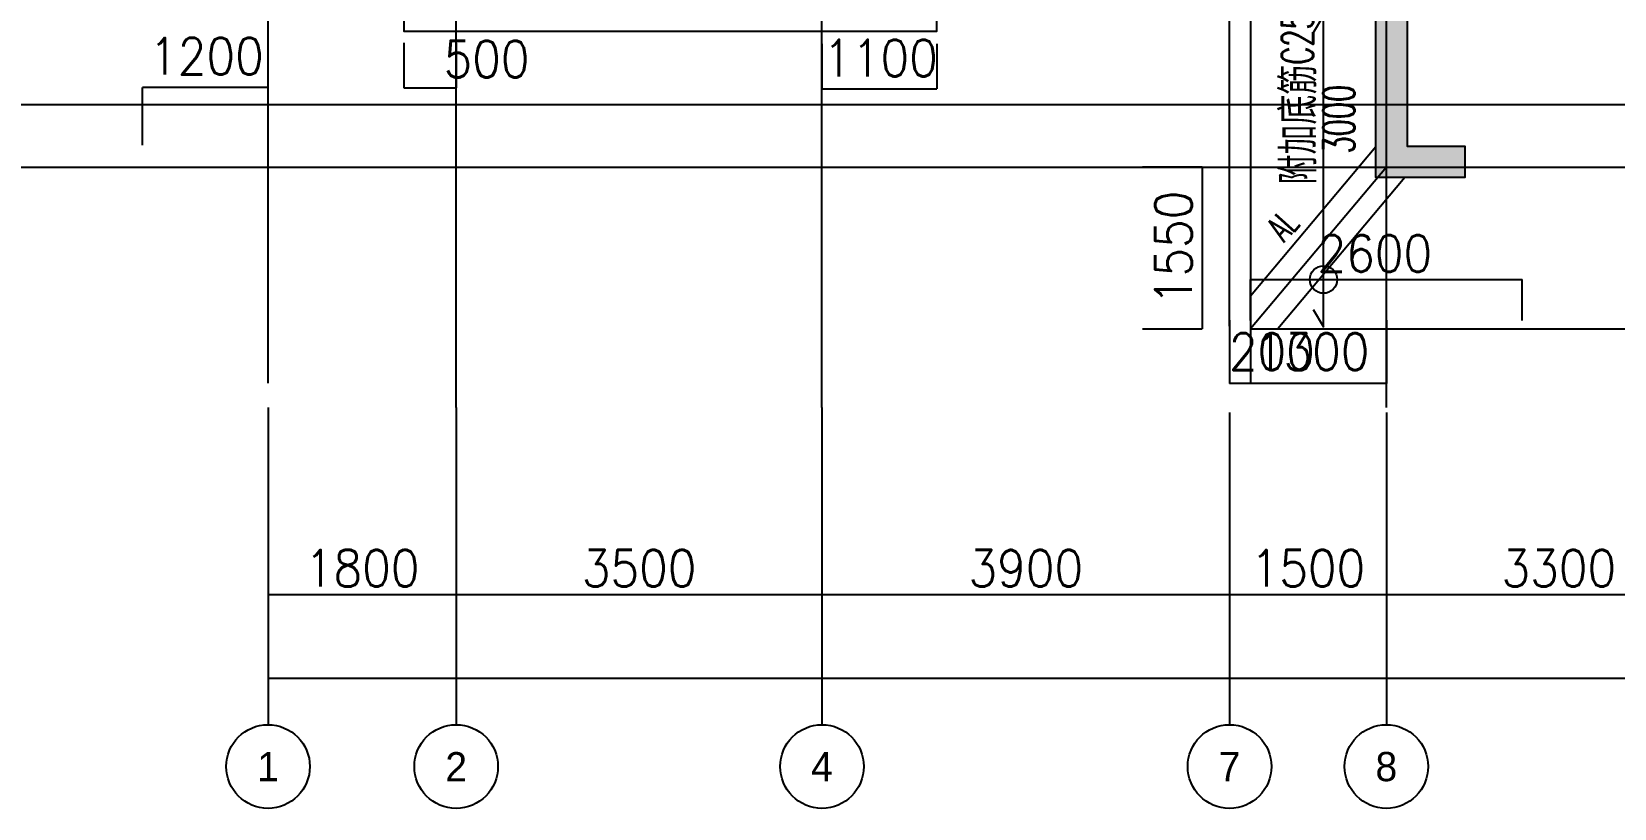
# Model space of a CAD drawing. Extents: x 628064 to 789462, y -248497 to 145317.
# Drawn here: x 667534 to 682678, y -66292 to -58860 of the extents above; entities that cross this region are included whole.
import ezdxf
from ezdxf.enums import TextEntityAlignment as Align

# ---------------------------------------------------------------- set-up
doc = ezdxf.new("R2010")
doc.units = 0
doc.header["$LTSCALE"] = 100
for name, color, linetype in [('1508', 2, 'Continuous'), ('AXIS', 3, 'Continuous'), ('DIM', 3, 'Continuous'), ('dim-wall', 7, 'Continuous'), ('dote', 253, 'Continuous'), ('HATCH', 254, 'Continuous'), ('板底钢筋', 24, 'Continuous'), ('梁__实线', 4, 'Continuous'), ('楼板负筋文字', 7, 'Continuous'), ('砼墙', 3, 'Continuous')]:
    doc.layers.add(name, color=color, linetype=linetype)
doc.styles.add('cadreader_textstyle', font='cadreader_textstyle')
doc.styles.get("Standard").update_dxf_attribs({"font": 'standard'})
doc.dimstyles.get("Standard").update_dxf_attribs({"dimtxt": 351, "dimasz": 0.18, "dimexe": 0.18, "dimexo": 0.0625, "dimgap": 0.09, "dimtad": 0, "dimtoh": 1, "dimdec": 0, "dimzin": 0, "dimdsep": 46, "dimcen": 0.09, "dimadec": 0, "dimazin": 0, "dimtfac": 1, "dimtdec": 4, "dimtofl": 0, "dimtmove": 0, "dimatfit": 3, "dimfxl": 250, "dimtolj": 1, "dimtzin": 0, "dimarcsym": 0})

# ---------------------------------------------------------------- blocks, each defined once
blk = doc.blocks.new('*D642')
at = {"layer": 'dim-wall', "color": 0, "linetype": 'ByBlock', "lineweight": -2}
for p, q in [((679195.8725783663, -61622.1741760375), (679195.8805984391, -62226.77095126083)), ((680496.1367133578, -61622.15692782575), (680496.1447334306, -62226.75370304909)), ((680496.1447310429, -62226.5737030491), (679195.8805960515, -62226.59095126085))]:
    blk.add_line(p, q, dxfattribs=at)
for points in [[(679195.8805960515, -62226.59095126085), (679196.0605956538, -62226.56097637776), (679196.0605964491, -62226.62092136848)], [(680496.1447310429, -62226.5737030491), (680495.9647314405, -62226.60367793219), (680495.9647306453, -62226.54373294147)]]:
    blk.add_solid(points, dxfattribs=at)
at = {"layer": 'dim-wall', "color": 0, "linetype": 'Continuous', "lineweight": -2, "insert": (679785.6834219523, -61922.22904239394), "char_height": 351, "width": 807.299999999999, "attachment_point": 5, "rotation": 0.0007600376805682433}
blk.add_mtext('1300', dxfattribs=at)
blk = doc.blocks.new('*D334')
at = {"layer": 'dim-wall', "color": 0, "linetype": 'ByBlock', "lineweight": -2}
for p, q in [((678164.2543401344, -60154.80822304124), (678735.0989034206, -60154.808728704)), ((678734.9189034206, -60154.80872854456), (678734.9175304071, -61704.80872854392)), ((678164.252967121, -61704.8082230406), (678735.0975304071, -61704.80872870336))]:
    blk.add_line(p, q, dxfattribs=at)
for points in [[(678734.9189034206, -60154.80872854456), (678734.9488757565, -60154.98872857111), (678734.8889307658, -60154.98872851801)], [(678734.9175304071, -61704.80872854392), (678734.8875580712, -61704.62872851737), (678734.9475030618, -61704.62872857047)]]:
    blk.add_solid(points, dxfattribs=at)
at = {"layer": 'dim-wall', "color": 0, "linetype": 'Continuous', "lineweight": -2, "insert": (678459.4175304075, -60929.80822298545), "char_height": 351, "width": 807.299999999999, "attachment_point": 5, "rotation": 89.99994924653052}
blk.add_mtext('1550', dxfattribs=at)
blk = doc.blocks.new('*D548')
at = {"layer": 'dim-wall', "color": 0, "linetype": 'ByBlock', "lineweight": -2}
for p, q in [((671096.5212418177, -58967.31664063565), (671096.5269984516, -59397.78794548161)), ((671596.1560640187, -58967.30995908751), (671596.1618206525, -59397.78126393347)), ((671096.5269960444, -59397.60794548163), (671596.1618182454, -59397.60126393349))]:
    blk.add_line(p, q, dxfattribs=at)
for points in [[(671096.5269960444, -59397.60794548163), (671096.7069956436, -59397.57797057916), (671096.7069964452, -59397.63791556987)], [(671596.1618182454, -59397.60126393349), (671595.9818186463, -59397.63123883596), (671595.9818178447, -59397.57129384525)]]:
    blk.add_solid(points, dxfattribs=at)
at = {"layer": 'dim-wall', "color": 0, "linetype": 'Continuous', "lineweight": -2, "insert": (671887.3016218627, -59122.09682965058), "char_height": 351, "width": 663.0000000000007, "attachment_point": 5, "rotation": 0.0007662086228365439}
blk.add_mtext('500', dxfattribs=at)
blk = doc.blocks.new('*D444')
at = {"layer": 'dim-wall', "color": 0, "linetype": 'ByBlock', "lineweight": -2}
for p, q in [((668596.1535304561, -59944.62699630984), (668596.1535772249, -59392.99893048825)), ((669796.1539777304, -59393.17903222841), (668596.1535772097, -59393.17893048825)), ((669796.1539309769, -59944.62709805), (669796.1539777457, -59392.99903222841))]:
    blk.add_line(p, q, dxfattribs=at)
for points in [[(668596.1535772097, -59393.17893048825), (668596.3335772122, -59393.14895800815), (668596.3335772072, -59393.20890299887)], [(669796.1539777304, -59393.17903222841), (669795.9739777279, -59393.20900470851), (669795.9739777329, -59393.14905971778)]]:
    blk.add_solid(points, dxfattribs=at)
at = {"layer": 'dim-wall', "color": 0, "linetype": 'Continuous', "lineweight": -2, "insert": (669206.1107858951, -59094.71229726176), "char_height": 351, "width": 807.299999999999, "attachment_point": 5, "rotation": 359.999995142267}
blk.add_mtext('1200', dxfattribs=at)
blk = doc.blocks.new('*D497')
at = {"layer": 'dim-wall', "color": 0, "linetype": 'ByBlock', "lineweight": -2}
for p, q in [((675095.787971562, -58975.19859872374), (675095.790587194, -59405.67369262731)), ((676195.422793763, -58975.1919171756), (676195.425409395, -59405.66701107917)), ((675095.7905861003, -59405.49369262731), (676195.4254083013, -59405.48701107917))]:
    blk.add_line(p, q, dxfattribs=at)
for points in [[(675095.7905861003, -59405.49369262731), (675095.9705859182, -59405.46371903824), (675095.9705862824, -59405.52366402896)], [(676195.4254083013, -59405.48701107917), (676195.2454084834, -59405.51698466823), (676195.2454081192, -59405.45703967752)]]:
    blk.add_solid(points, dxfattribs=at)
at = {"layer": 'dim-wall', "color": 0, "linetype": 'Continuous', "lineweight": -2, "insert": (675656.3941558143, -59112.33988126898), "char_height": 351, "width": 801.4499999999991, "attachment_point": 5, "rotation": 0.00034813785569955195}
blk.add_mtext('1100', dxfattribs=at)
blk = doc.blocks.new('*D177')
at = {"layer": 'dim-wall', "color": 0, "linetype": 'ByBlock', "lineweight": -2}
for p, q in [((678996.1535312607, -61622.17527444832), (678996.1568564067, -62226.77146164257)), ((679195.872577881, -61622.17417603751), (679195.875903027, -62226.77036323176)), ((679195.875902037, -62226.59036323176), (678996.1568554167, -62226.59146164257))]:
    blk.add_line(p, q, dxfattribs=at)
for points in [[(678996.1568554167, -62226.59146164257), (678996.3368552519, -62226.56148815725), (678996.3368555816, -62226.62143314797)], [(679195.875902037, -62226.59036323176), (679195.6959022018, -62226.62033671708), (679195.6959018721, -62226.56039172637)]]:
    blk.add_solid(points, dxfattribs=at)
at = {"layer": 'dim-wall', "color": 0, "linetype": 'Continuous', "lineweight": -2, "insert": (679400.8103560879, -61922.22776792728), "char_height": 351, "width": 663.0000000000007, "attachment_point": 5, "rotation": 0.0003151141794182433}
blk.add_mtext('200', dxfattribs=at)
blk = doc.blocks.new('*D250')
at = {"layer": 'DIM', "color": 0, "linetype": 'ByBlock', "lineweight": -2}
for p, q in [((669796.15352975, -63801.36501098139), (669796.15352975, -64245.25564574724)), ((671596.1535303637, -63801.36501098139), (671596.1535303637, -64245.25564574724)), ((669796.15352975, -64245.07564574724), (671596.1535303637, -64245.07564574724))]:
    blk.add_line(p, q, dxfattribs=at)
for points in [[(669796.15352975, -64245.07564574724), (669796.33352975, -64245.04567325188), (669796.33352975, -64245.1056182426)], [(671596.1535303637, -64245.07564574724), (671595.9735303636, -64245.1056182426), (671595.9735303636, -64245.04567325188)]]:
    blk.add_solid(points, dxfattribs=at)
at = {"layer": 'DIM', "color": 0, "linetype": 'Continuous', "lineweight": -2, "insert": (670696.1535300568, -63995.07564574724), "char_height": 351, "width": 807.299999999999, "attachment_point": 5}
blk.add_mtext('1800', dxfattribs=at)
blk = doc.blocks.new('*D645')
at = {"layer": 'DIM', "color": 0, "linetype": 'ByBlock', "lineweight": -2}
for p, q in [((671596.1535303637, -63801.36501098139), (671596.1535303637, -64245.25564574724)), ((675096.1535274095, -63801.36501098139), (675096.1535274095, -64245.25564574724)), ((671596.1535303637, -64245.07564574724), (675096.1535274095, -64245.07564574724))]:
    blk.add_line(p, q, dxfattribs=at)
for points in [[(671596.1535303637, -64245.07564574724), (671596.3335303637, -64245.04567325188), (671596.3335303637, -64245.1056182426)], [(675096.1535274095, -64245.07564574724), (675095.9735274095, -64245.1056182426), (675095.9735274095, -64245.04567325188)]]:
    blk.add_solid(points, dxfattribs=at)
at = {"layer": 'DIM', "color": 0, "linetype": 'Continuous', "lineweight": -2, "insert": (673346.1535288866, -63995.07564574724), "char_height": 351, "width": 912.5999999999997, "attachment_point": 5}
blk.add_mtext('3500', dxfattribs=at)
blk = doc.blocks.new('*D325')
at = {"layer": 'DIM', "color": 0, "linetype": 'ByBlock', "lineweight": -2}
for p, q in [((675096.1535274095, -63801.36501098139), (675096.1535274095, -64245.25564574724)), ((678996.1535309169, -63801.36501098139), (678996.1535309169, -64245.25564574724)), ((675096.1535274095, -64245.07564574724), (678996.1535309169, -64245.07564574724))]:
    blk.add_line(p, q, dxfattribs=at)
for points in [[(675096.1535274095, -64245.07564574724), (675096.3335274096, -64245.04567325188), (675096.3335274096, -64245.1056182426)], [(678996.1535309169, -64245.07564574724), (678995.9735309168, -64245.1056182426), (678995.9735309168, -64245.04567325188)]]:
    blk.add_solid(points, dxfattribs=at)
at = {"layer": 'DIM', "color": 0, "linetype": 'Continuous', "lineweight": -2, "insert": (677046.1535291632, -63995.07564574724), "char_height": 351, "width": 906.7499999999995, "attachment_point": 5}
blk.add_mtext('3900', dxfattribs=at)
blk = doc.blocks.new('*D727')
at = {"layer": 'DIM', "color": 0, "linetype": 'ByBlock', "lineweight": -2}
for p, q in [((678996.1535309169, -63801.36501098139), (678996.1535309169, -64245.25564574724)), ((680496.1535308992, -63801.36501098139), (680496.1535308992, -64245.25564574724)), ((678996.1535309169, -64245.07564574724), (680496.1535308992, -64245.07564574724))]:
    blk.add_line(p, q, dxfattribs=at)
for points in [[(678996.1535309169, -64245.07564574724), (678996.333530917, -64245.04567325188), (678996.333530917, -64245.1056182426)], [(680496.1535308992, -64245.07564574724), (680495.9735308992, -64245.1056182426), (680495.9735308992, -64245.04567325188)]]:
    blk.add_solid(points, dxfattribs=at)
at = {"layer": 'DIM', "color": 0, "linetype": 'Continuous', "lineweight": -2, "insert": (679746.153530908, -63995.07564574724), "char_height": 351, "width": 807.299999999999, "attachment_point": 5}
blk.add_mtext('1500', dxfattribs=at)
blk = doc.blocks.new('*D401')
at = {"layer": 'DIM', "color": 0, "linetype": 'ByBlock', "lineweight": -2}
for p, q in [((680496.1535308992, -63801.36501098139), (680496.1535308992, -64245.25564574724)), ((683796.1535305566, -63801.36501098139), (683796.1535305566, -64245.25564574724)), ((680496.1535308992, -64245.07564574724), (683796.1535305566, -64245.07564574724))]:
    blk.add_line(p, q, dxfattribs=at)
for points in [[(680496.1535308992, -64245.07564574724), (680496.3335308993, -64245.04567325188), (680496.3335308993, -64245.1056182426)], [(683796.1535305566, -64245.07564574724), (683795.9735305565, -64245.1056182426), (683795.9735305565, -64245.04567325188)]]:
    blk.add_solid(points, dxfattribs=at)
at = {"layer": 'DIM', "color": 0, "linetype": 'Continuous', "lineweight": -2, "insert": (682146.1535307278, -63995.07564574724), "char_height": 351, "width": 912.5999999999997, "attachment_point": 5}
blk.add_mtext('3300', dxfattribs=at)
blk = doc.blocks.new('*D684')
at = {"layer": 'DIM', "color": 0, "linetype": 'ByBlock', "lineweight": -2}
for p, q in [((669796.15352975, -64601.36501098139), (669796.15352975, -65045.25564574725)), ((706196.1535302888, -64601.36501098139), (706196.1535302888, -65045.25564574725)), ((669796.15352975, -65045.07564574725), (706196.1535302888, -65045.07564574725))]:
    blk.add_line(p, q, dxfattribs=at)
for points in [[(669796.15352975, -65045.07564574725), (669796.33352975, -65045.04567325189), (669796.33352975, -65045.10561824261)], [(706196.1535302888, -65045.07564574725), (706195.9735302888, -65045.10561824261), (706195.9735302888, -65045.04567325189)]]:
    blk.add_solid(points, dxfattribs=at)
at = {"layer": 'DIM', "color": 0, "linetype": 'Continuous', "lineweight": -2, "insert": (687996.1535300195, -64795.07564574724), "char_height": 351, "width": 1162.199999999998, "attachment_point": 5}
blk.add_mtext('36400', dxfattribs=at)
blk = doc.blocks.new('*D304')
at = {"layer": 'dim-wall', "color": 0, "linetype": 'ByBlock', "lineweight": -2}
for p, q in [((679196.1372271288, -61622.50105461268), (679196.1372271288, -61232.15032676777)), ((679196.1372271288, -61232.33032676777), (681796.1372271288, -61232.33032676781)), ((681796.1372271288, -61622.50105461272), (681796.1372271288, -61232.15032676781))]:
    blk.add_line(p, q, dxfattribs=at)
for points in [[(679196.1372271288, -61232.33032676777), (679196.3172271289, -61232.30035427241), (679196.3172271289, -61232.36029926313)], [(681796.1372271288, -61232.33032676781), (681795.9572271288, -61232.36029926317), (681795.9572271288, -61232.30035427245)]]:
    blk.add_solid(points, dxfattribs=at)
at = {"layer": 'dim-wall', "color": 0, "linetype": 'Continuous', "lineweight": -2, "insert": (680385.8255818868, -60982.33032676781), "char_height": 351, "width": 906.7499999999995, "attachment_point": 5}
blk.add_mtext('2600', dxfattribs=at)

msp = doc.modelspace()

# ---------------------------------------------------------------- hatches: boundary and pattern name
at = {"layer": 'HATCH'}
h = msp.add_hatch(color=254, dxfattribs=at)
h.paths.add_polyline_path([(669996.1374178638, -57555.69818654977), (670596.1351290453, -57555.69208303414), (670596.1377993334, -57855.69208303414), (669696.1374178638, -57855.70123830757), (669696.1374178638, -52555.72488943062), (670496.1374178637, -52555.72488943062), (671096.1374178637, -52555.72488943062), (671696.1370363939, -52555.72488943062), (671696.1370363939, -53355.6829277607), (671396.1370363939, -53355.68292776073), (671396.1370363939, -52855.65164724312), (671096.1374178637, -52855.65164724312), (670496.1374178637, -52855.65164724309), (669996.1374178638, -52855.65164724312)], flags=0)
h.paths.add_polyline_path([(698396.1629763354, -49754.84216848341), (698096.1629763354, -49754.84216848341), (697996.1599245775, -49754.84331289259), (697996.1575812869, -49354.84334019213), (698096.1629763354, -49354.84216848339), (698096.1519359965, -46855.31927675433), (697596.1629763354, -46855.32148519481), (697596.1629763354, -46555.32148519482), (698096.1506109128, -46555.32148519482), (698096.1479617424, -45955.55170255066), (698896.159925055, -45955.54731565626), (698896.159925055, -46255.54731565626), (698396.1479617424, -46255.55170255069)], flags=0)
h.paths.add_polyline_path([(683696.0027590503, -51055.6226555439), (684495.9691897144, -51055.6226555439), (684495.9859743823, -54255.30985036813), (684195.9783449877, -54255.30985036813), (684196.0302248705, -51355.4632011982), (683696.0027590503, -51355.31023183784)], flags=0)
h.paths.add_polyline_path([(685495.9859743823, -51055.31023183785), (686596.1355105151, -51055.31023183785), (686596.1355105151, -51355.31023183784), (685795.9859743823, -51355.31023183784), (685795.9859743823, -51955.46472707714), (688696.0515871752, -51955.42886892281), (691396.2880984057, -51955.39682546578), (691396.2880984057, -51355.31023183784), (690596.1355105151, -51355.31023183784), (690596.1355105151, -51055.31023183785), (691696.2880984057, -51055.31023183785), (691696.2880984057, -52255.39224782906), (688696.0515871752, -52255.42886892281), (688696.0515871752, -56655.51813283882), (688496.0515871752, -56655.51813283886), (688496.0515871752, -52255.43192068062), (685495.9859743823, -52255.46854177437)], flags=0)
h.paths.add_polyline_path([(682096.1400881518, -47055.5780235859), (681596.1400881518, -47055.57802358592), (681596.1400881518, -46555.57811895333), (682096.1400881518, -46555.57811895333)], flags=0)
h.paths.add_polyline_path([(673446.1477175464, -49855.08783498726), (672896.137036394, -49855.25110403023), (672896.137036394, -52755.66642674577), (672596.137036394, -52755.66642674574), (672596.137036394, -49555.33998647652), (673446.1423769702, -49555.08783498726)], flags=0)
h.paths.add_polyline_path([(692696.1629763354, -51055.31023183785), (693496.2880984056, -51055.31023183785), (693496.2880984056, -51355.31023183784), (692996.1629763354, -51355.31023183784), (692996.2301150073, -54255.01001516304), (692696.2362185228, -54255.01230398141)], flags=0)
h.paths.add_polyline_path([(695096.1355105151, -47055.40540853463), (695096.1355105151, -46555.40540853462), (695596.1355105151, -46555.40540853462), (695596.1355105151, -47055.40540853463)], flags=0)
h.paths.add_polyline_path([(679196.137036394, -49355.15039602245), (679196.137036394, -49755.14162221874), (679096.1370363939, -49755.14162221874), (678246.1385618316, -49755.13933340035), (678246.1332216967, -49455.15039602245), (678796.1370363941, -49455.15039602242), (678796.1370363941, -46855.31118551219), (678096.1324586645, -46855.324727897), (678096.1324586645, -46555.324727897), (679096.1370363939, -46555.3112808796), (679096.1370363939, -49355.15039602245)], flags=0)
h.paths.add_polyline_path([(686096.137036394, -49155.31023183785), (686096.1065188159, -46555.7768646809), (688696.0515871752, -46555.49944082222), (691096.1095705737, -46555.66700139962), (691096.1095705737, -49155.30718008004), (690396.1355105152, -49155.31023183785), (690396.1355105152, -48955.31023183785), (690896.1095705738, -48955.30794301952), (690896.1095705738, -46755.29754796944), (688696.0515871752, -46755.49944082223), (688696.0515871752, -48955.30908742867), (689296.1355105152, -48955.31023183788), (689296.1355105152, -49155.31023183785), (688696.0515871752, -49155.30870595894), (687896.1355105151, -49155.30908742867), (687896.1355105151, -48955.30908742867), (688496.0515871752, -48955.30870595894), (688496.0515871752, -46755.49934545479), (686296.1110961937, -46755.29001394234), (686296.1339846362, -48955.31023183785), (686796.1355105151, -48955.30985036812), (686796.1355105151, -49155.30985036812)], flags=0)
h.paths.add_polyline_path([(684196.1355105151, -46955.31347433044), (684196.1355105151, -46555.31347433052), (684696.135510515, -46555.31347433052), (684696.135510515, -43855.54474035226), (685696.135510515, -43855.53758779488), (685696.135510515, -44055.53758779488), (684896.135510515, -44055.54321447334), (684896.135510515, -46555.31347433052), (684896.135510515, -46955.31347433055)], flags=0)
h.paths.add_polyline_path([(680495.9859743823, -51055.31023183785), (680495.9859743823, -51355.31023183784), (679096.1370363939, -51355.31023183784), (679096.1370363939, -56655.65241018257), (677696.1400881518, -56655.66766897164), (677696.1377993335, -56355.66766897166), (678796.1370363941, -56355.65393606148), (678795.8557073828, -51055.3102464936)], flags=0)
h.paths.add_polyline_path([(682596.0210695972, -54055.30985036812), (682596.0241213549, -54355.30985036815), (680695.9859743823, -54355.30985036815), (680695.9859743823, -55255.63431612058), (680395.9859743823, -55255.63431612058), (680395.9859743823, -54055.30985036812)], flags=0)
h.paths.add_polyline_path([(680695.9859743823, -56455.63431325866), (680695.9859743823, -59955.14276662789), (681246.1568728196, -59955.14276662789), (681246.1171999682, -60255.3090874287), (680395.9859743823, -60255.14276662788), (680395.9859743823, -56455.63431325875)], flags=0)
h.paths.add_polyline_path([(687196.1141482104, -56355.5478874775), (687496.1141482105, -56355.5478874775), (687496.1141482105, -59655.51660695992), (686446.1156740893, -59655.52728811227), (686446.1126223315, -59355.48151174508), (687196.1141482104, -59355.48151174508)], flags=0)
h.paths.add_polyline_path([(675796.137036394, -49555.25530019722), (675796.137036394, -52355.6455437275), (675796.137036394, -52755.6455437275), (674996.137036394, -52755.64554372753), (674996.137036394, -52355.64554372753), (675496.137036394, -52355.6455437275), (675496.137036394, -49855.20647207223), (674946.1614504565, -49855.04701772652), (674946.1614504565, -49555.04701772655)], flags=0)
h.paths.add_polyline_path([(676296.1095705737, -46855.47111669506), (675896.137036394, -46855.33683935128), (675896.137036394, -47355.31023183785), (675596.137036394, -47355.31023183785), (675596.137036394, -46555.28314748729), (676296.1645022143, -46555.47121206246)], flags=0)
h.paths.add_polyline_path([(692296.1461916674, -46955.31633535347), (692296.1461916674, -46555.31633535347), (692296.1461916674, -44055.46863714181), (691496.1492434253, -44055.50134817086), (691496.1416140307, -43855.50134817089), (692496.1461916675, -43855.46034017528), (692496.1461916676, -46555.31633535347), (692996.1446657886, -46555.31633535347), (692996.1446657886, -46955.31633535347)], flags=0)
h.paths.add_polyline_path([(689696.1355105151, -56355.52118459663), (689996.1355105151, -56355.52118459663), (689996.1355105151, -59355.48151174508), (690746.1339846363, -59355.48151174508), (690746.137036394, -59655.48151174507), (689696.1355105151, -59655.49371877635)], flags=0)
h.paths.add_polyline_path([(683896.0210695971, -58655.12903371773), (683896.0210695971, -59355.55322805367), (684646.0180178393, -59355.54559865914), (684646.0225954761, -59655.54559865914), (683896.0210695971, -59655.55322805367), (683896.0210695971, -60255.12140432323), (683046.0271731126, -60255.18091360054), (683046.0134402025, -59955.13513723336), (683596.0210695971, -59955.13513723336), (683596.0210695971, -59455.55475393257), (683596.0210695971, -58655.12903371773)], flags=0)
h.paths.add_polyline_path([(675596.1351637489, -56355.69437185101), (675596.1377993334, -56655.6943718525), (675196.137036394, -56655.69894948921), (675196.137036394, -58455.64172903023), (674246.1362734545, -58455.6508843037), (674246.1333390258, -58155.65088430401), (674896.1118593921, -58155.64325490949), (674896.1121582364, -56355.70123830609)], flags=0)
h.paths.add_polyline_path([(694596.3277712573, -54055.30985036812), (696796.2636843433, -54055.30985036812), (696796.2636843433, -55255.63431612058), (696496.2636843432, -55255.63431612058), (696496.2636843432, -54355.30985036815), (694596.3277712573, -54355.30985036815)], flags=0)
h.paths.add_polyline_path([(696696.2636843433, -51055.31023183785), (698396.1355105151, -51055.31023183788), (698396.1629763354, -54555.30985036816), (699496.1355105151, -54555.30985036816), (699496.1355105151, -54855.30985036812), (698096.1629763354, -54855.30985036812), (698096.1385622729, -51355.31023183784), (696696.2636843432, -51355.31023183784)], flags=0)
h.paths.add_polyline_path([(693296.2880984058, -58655.02832570992), (693596.2880984057, -58655.02832570992), (693596.2880984057, -59455.45252004586), (693596.2880984057, -59955.03900686227), (694146.300305437, -59955.11072317086), (694146.2758989492, -60255.01764455758), (693296.2880984057, -60255.01764455758), (693296.2880984057, -59655.45557180367), (692546.2911501636, -59655.4632011982), (692546.2850466479, -59355.4632011982), (693296.2880984057, -59355.45557180367)], flags=0)
h.paths.add_polyline_path([(671896.1370363939, -57655.6814018818), (671896.1370363939, -58455.6814018818), (671496.1370363941, -58455.6814018818), (671496.1370363941, -57655.6814018818)], flags=0)
h.paths.add_polyline_path([(696496.2636843434, -56455.63431612059), (696795.9823553312, -56455.63431612059), (696796.2636843433, -60255.3090874287), (695946.1995974291, -60255.30908742867), (695946.0744753589, -59955.30908742867), (696496.2636843432, -59955.3090874287)], flags=0)
h.paths.add_polyline_path([(701596.1355105151, -54555.30985036812), (702296.1355105151, -54555.30985036812), (702296.1355105151, -56355.37317434273), (702946.1355105151, -56355.3640190693), (702946.1355105151, -56655.3640190693), (701996.1355105151, -56655.37470022163), (701996.1355105151, -54855.30985036815), (701596.1355105151, -54855.30985036815)], flags=0)
h.paths.add_polyline_path([(701996.1355105151, -49354.79639211617), (702496.1355105151, -49354.79639211617), (702496.1355105151, -45955.44756093941), (703346.1263552418, -45955.37851491894), (703346.1446657885, -46255.3785149189), (702796.1355105151, -46255.43134847603), (702796.1355105151, -49354.79639211617), (702796.1355105151, -49754.7963921162), (701996.1355105151, -49754.7963921162)], flags=0)
h.paths.add_polyline_path([(704846.1477175464, -46255.3785149189), (704846.1233034839, -45955.3785149189), (705696.1751833668, -45955.28863111458), (705696.1751833668, -48955.30412832222), (706296.1355105151, -48955.30260244332), (706296.1355105151, -49655.30260244332), (705996.135510515, -49655.30260244332), (705996.135510515, -49255.3033653828), (705396.1751833668, -49255.30450979195), (705396.1751833668, -46255.30975500069)], flags=0)
h.paths.add_polyline_path([(705396.1751833668, -52455.45862356151), (705996.135510515, -52455.43573537791), (705996.135510515, -52055.43192068062), (706296.1355105151, -52055.43192068062), (706296.1355105151, -52755.45099416695), (705696.1751833668, -52755.45099416698), (705696.1751833668, -56655.32968679393), (704746.135510515, -56655.34265676461), (704746.135510515, -56355.34265676461), (705396.1751833668, -56355.33273855171)], flags=0)

# ---------------------------------------------------------------- linework, layer by layer
at = {"layer": '1508'}
msp.add_lwpolyline([(683196.1516231023, -46205.52453195443), (675196.153148981, -46205.52453195443), (675196.153148981, -48704.54663222006), (671496.153148981, -48705.1564136683), (671496.153148981, -51555.17357980603), (668596.1535304508, -51555.48638498178), (668596.1535304508, -58555.20257150524), (671096.153148981, -58555.18120920052), (671096.153148981, -58855.18120920055), (676196.153148981, -58855.12169992318), (676196.153148981, -57705.17894088898), (679196.0013240299, -57705.14001047002), (679196.0013240299, -61704.41979562631), (684296.0371821842, -61704.56170236459)], dxfattribs=at)
at = {"layer": 'AXIS'}
for p, q in [((669796.15352975, -62455.19190868322), (669796.15352975, -65492.43008436908)), ((671596.1535303637, -62455.19190868322), (671596.1535303637, -65492.43008436908)), ((675096.1535274095, -62455.19190868322), (675096.1535274095, -65492.43008436908)), ((678996.1535309169, -62505.19190868322), (678996.1535309169, -65492.43008436908)), ((680496.1535308992, -62505.19190868322), (680496.1535308992, -65492.43008436908))]:
    msp.add_line(p, q, dxfattribs=at)
at = {"layer": 'AXIS', "linetype": 'Continuous'}
for centre in [(669796.15352975, -65892.43008436909), (671596.1535303637, -65892.43008436909), (675096.1535274095, -65892.43008436909), (678996.1535309169, -65892.43008436909), (680496.1535308992, -65892.43008436909)]:
    msp.add_circle(centre, 400, dxfattribs=at)
at = {"layer": 'dim-wall'}
msp.add_circle((679894.6846443143, -61232.33032676781), 131.2231493291579, dxfattribs=at)
at = {"layer": 'dote', "color": 253, "linetype": 'Continuous'}
for p, q in [((669796.1583987087, -62223.01030617527), (669796.15352975, -41525.30589323927)), ((671596.1535303637, -62455.19190868322), (671596.1535303637, -41525.30589323927)), ((678996.1535309169, -61677.81723508058), (678996.1535309169, -41525.30589323927)), ((675096.1535274095, -62455.19190868339), (675096.137036394, -52655.64554372749)), ((680496.1535308992, -62455.19190868339), (680495.9859743823, -54155.28487857081)), ((664688.3528018958, -59556.07583009923), (708360.5112391132, -59555.19192784099)), ((667393.3501339535, -60155.19190869358), (683796.0210695971, -60155.30908742867)), ((680496.0933229813, -60155.16892530673), (679196.3022069281, -61703.70787714579))]:
    msp.add_line(p, q, dxfattribs=at)
at = {"layer": '板底钢筋'}
msp.add_lwpolyline([(679794.9726061613, -61519.22440003953), (679894.9726061618, -61685.89157533255), (679894.9726061618, -58704.62968340353), (679794.9726061617, -58871.29685869609)], dxfattribs=at)
at = {"layer": '梁__实线', "linetype": 'Continuous'}
for p, q in [((680396.0328475256, -59963.29169611394), (679196.2984632245, -61392.62553522502)), ((680673.0689645222, -60255.41133010411), (679457.3844897659, -61703.74771204765))]:
    msp.add_line(p, q, dxfattribs=at)
at = {"layer": '砼墙'}
msp.add_lwpolyline([(680695.9859743823, -56455.63431325866), (680695.9859743823, -59955.14276662789), (681246.1568728196, -59955.14276662789), (681246.1171999682, -60255.3090874287), (680395.9859743823, -60255.14276662788), (680395.9859743823, -56455.63431325875)], close=True, dxfattribs=at)

# ---------------------------------------------------------------- texts
at = {"layer": 'AXIS', "color": 7, "style": 'cadreader_textstyle'}
for s, p in [('1', (669796.15352975, -65892.43008436909)), ('2', (671596.1535303637, -65892.43008436909)), ('4', (675096.1535274095, -65892.43008436909)), ('7', (678996.1535309169, -65892.43008436909)), ('8', (680496.1535308992, -65892.43008436909))]:
    msp.add_text(s, height=280, dxfattribs=at).set_placement(p, align=Align.MIDDLE)
at = {"layer": '梁__实线', "width": 0.7}
msp.add_text('AL', height=250, rotation=48.36646066232195, dxfattribs=at).set_placement((679518.4738890551, -60883.31830907845))
at = {"layer": '楼板负筋文字', "color": 6, "width": 0.7}
for s, p in [('附加底筋C25-150', (679795.0893996886, -60321.79145938152)), ('3000', (680191.7139339346, -60025.0201770747))]:
    msp.add_text(s, height=300, rotation=90, dxfattribs=at).set_placement(p)

# ---------------------------------------------------------------- dimensions: what is measured, and where the dimension line sits
at = {"layer": 'DIM'}
for p1, p2, distance, picture, middle in [((669796.15352975, -63801.30251098139), (671596.1535303637, -63801.30251098139), -443.77313476584817, '*D250', (670696.1535300568, -63995.07564574724)), ((669796.15352975, -64601.30251098139), (706196.1535302888, -64601.30251098139), -443.7731347658628, '*D684', (687996.1535300195, -64795.07564574724))]:
    dim = msp.add_aligned_dim(p1=p1, p2=p2, distance=distance, dimstyle='Standard', dxfattribs=at)
    dim.commit()
    dim.dimension.update_dxf_attribs({"geometry": picture, "text_midpoint": middle})
for base, p1, p2, picture, middle in [((675096.1535274095, -64245.07564574724), (671596.1535303637, -63801.30251098139), (675096.1535274095, -63801.30251098139), '*D645', (673346.1535288866, -63995.07564574724)), ((678996.1535309169, -64245.07564574724), (675096.1535274095, -63801.30251098139), (678996.1535309169, -63801.30251098139), '*D325', (677046.1535291632, -63995.07564574724)), ((680496.1535308992, -64245.07564574724), (678996.1535309169, -63801.30251098139), (680496.1535308992, -63801.30251098139), '*D727', (679746.153530908, -63995.07564574724)), ((683796.1535305566, -64245.07564574724), (680496.1535308992, -63801.30251098139), (683796.1535305566, -63801.30251098139), '*D401', (682146.1535307278, -63995.07564574724))]:
    dim = msp.add_linear_dim(base=base, p1=p1, p2=p2, angle=180, dimstyle='Standard', dxfattribs=at)
    dim.commit()
    dim.dimension.update_dxf_attribs({"geometry": picture, "text_midpoint": middle})
at = {"layer": 'dim-wall'}
for p1, p2, distance, picture, middle in [((669796.1539309715, -59944.68959805), (668596.1535304508, -59944.68949630984), -551.5105658215928, '*D444', (669206.1107858951, -59094.71229726176)), ((671096.5212409819, -58967.25414063566), (671596.1560631829, -58967.24745908752), -430.35380488444764, '*D548', (671305.8942107918, -59122.10460473237)), ((675095.7879711823, -58975.13609872374), (676195.4227933832, -58975.1294171756), -430.35759391150975, '*D497', (675656.3941558143, -59112.33988126898)), ((678164.1918401344, -60154.80822298588), (678164.190467121, -61704.80822298524), 570.7270632863421, '*D334', (678459.4175304075, -60929.80822298545)), ((679196.1372271288, -61622.56355461268), (681796.1372271288, -61622.56355461272), 390.2332278449103, '*D304', (680385.8255818868, -60982.33032676781)), ((679195.8725775372, -61622.11167603751), (678996.1535309169, -61622.11277444832), 604.4786872033981, '*D177', (678969.3608327827, -61922.23014080472)), ((680496.1367125286, -61622.09442782576), (679195.8725775372, -61622.11167603751), 604.4792752765242, '*D642', (679785.6834219523, -61922.22904239394))]:
    dim = msp.add_aligned_dim(p1=p1, p2=p2, distance=distance, dimstyle='Standard', dxfattribs=at)
    dim.commit()
    dim.dimension.update_dxf_attribs({"geometry": picture, "text_midpoint": middle})

doc.saveas('drawing.dxf')
